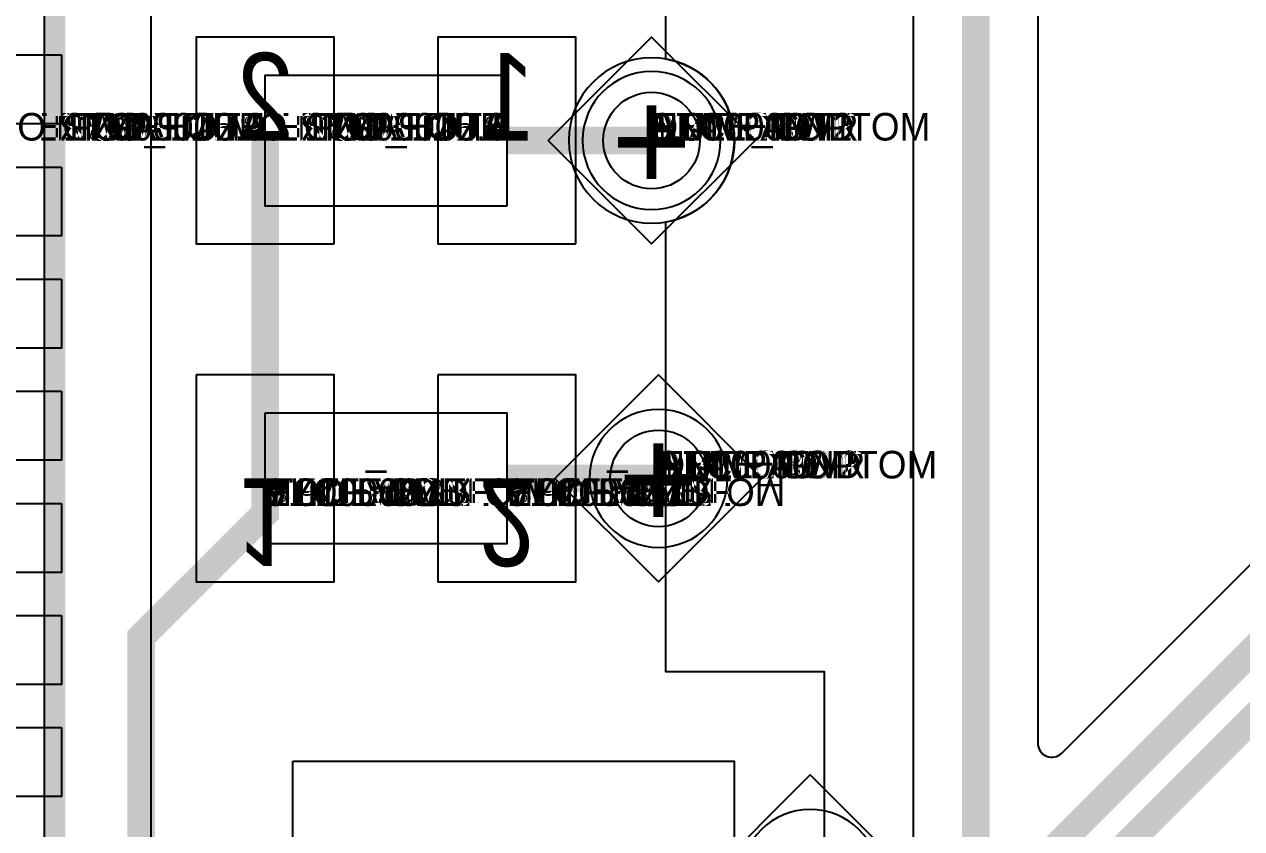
# Model space of a CAD drawing. Extents: x 0 to 323, y 0 to 320.
# Drawn here: x 11.25 to 20.08, y 78.46 to 84.29 of the extents above; entities that cross this region are included whole.
import ezdxf
from ezdxf.enums import TextEntityAlignment as Align

# ---------------------------------------------------------------- set-up
doc = ezdxf.new("R2010")
doc.units = 0
doc.header["$MEASUREMENT"] = 0
doc.layers.get('0').update_dxf_attribs({"linetype": 'CONTINUOUS'})
for name, color, linetype in [('CDN_FIGURES', 7, 'CONTINUOUS'), ('ETCH_BOTTOM', 7, 'CONTINUOUS'), ('ETCH_GND', 3, 'CONTINUOUS'), ('ETCH_INT1', 4, 'CONTINUOUS'), ('ETCH_INT2', 5, 'CONTINUOUS'), ('ETCH_PWR', 6, 'CONTINUOUS'), ('ETCH_TOP', 2, 'CONTINUOUS'), ('MANUFACTURING_NCLEGEND-1-6', 8, 'CONTINUOUS'), ('PACKAGE_GEOMETRY_ASSEMBLY_TOP', 11, 'CONTINUOUS'), ('PACKAGE_GEOMETRY_PIN_NUMBER', 9, 'CONTINUOUS')]:
    doc.layers.add(name, color=color, linetype=linetype)

# ---------------------------------------------------------------- blocks, each defined once
blk = doc.blocks.new('PAD_INFO')
for tag in ['SHAPE_TYPE', 'PAD_HEIGHT', 'PAD_LAYER', 'PAD_TYPE', 'PAD_WIDTH']:
    blk.add_attdef(tag, (0, 0), '', height=0.2)
at = {"flags": 2}
blk.add_attdef('CDN_TYPE', (0, 0), '', height=0.2, dxfattribs=at)
blk = doc.blocks.new('DRILL_INFO')
at = {"flags": 2}
blk.add_attdef('CDN_TYPE', (0, 0), '', height=0.2, dxfattribs=at)
for tag in ['FSHAPE', 'FCHAR', 'DRILL_HEIGHT', 'DIAMETER', 'PLATED', 'DRILL_WIDTH']:
    blk.add_attdef(tag, (0, 0), '', height=0.2)
blk = doc.blocks.new('VIA0700X0300')
at = {"layer": 'ETCH_BOTTOM'}
blk.add_circle((0, 0), 0.35, dxfattribs=at)
at = {"layer": 'ETCH_GND'}
blk.add_circle((0, 0), 0.35, dxfattribs=at)
at = {"layer": 'ETCH_INT1'}
blk.add_circle((0, 0), 0.35, dxfattribs=at)
at = {"layer": 'ETCH_INT2'}
blk.add_circle((0, 0), 0.35, dxfattribs=at)
at = {"layer": 'ETCH_PWR'}
blk.add_circle((0, 0), 0.35, dxfattribs=at)
at = {"layer": 'ETCH_TOP'}
blk.add_circle((0, 0), 0.35, dxfattribs=at)
ref = blk.add_blockref('PAD_INFO', (0, 0))
ref.add_attrib('PAD_LAYER', 'ETCH_TOP', (0, 0), dxfattribs={"height": 0.2})
ref.add_attrib('SHAPE_TYPE', 'NULL', (0, 0), dxfattribs={"height": 0.2})
ref.add_attrib('PAD_TYPE', 'ANTIPAD', (0, 0), dxfattribs={"height": 0.2})
ref.add_attrib('PAD_WIDTH', '0.000000', (0, 0), dxfattribs={"height": 0.2})
ref.add_attrib('PAD_HEIGHT', '0.000000', (0, 0), dxfattribs={"height": 0.2})
ref = blk.add_blockref('PAD_INFO', (0, 0))
ref.add_attrib('PAD_LAYER', 'ETCH_GND', (0, 0), dxfattribs={"height": 0.2})
ref.add_attrib('SHAPE_TYPE', 'NULL', (0, 0), dxfattribs={"height": 0.2})
ref.add_attrib('PAD_TYPE', 'ANTIPAD', (0, 0), dxfattribs={"height": 0.2})
ref.add_attrib('PAD_WIDTH', '0.000000', (0, 0), dxfattribs={"height": 0.2})
ref.add_attrib('PAD_HEIGHT', '0.000000', (0, 0), dxfattribs={"height": 0.2})
ref = blk.add_blockref('PAD_INFO', (0, 0))
ref.add_attrib('PAD_LAYER', 'ETCH_INT1', (0, 0), dxfattribs={"height": 0.2})
ref.add_attrib('SHAPE_TYPE', 'NULL', (0, 0), dxfattribs={"height": 0.2})
ref.add_attrib('PAD_TYPE', 'ANTIPAD', (0, 0), dxfattribs={"height": 0.2})
ref.add_attrib('PAD_WIDTH', '0.000000', (0, 0), dxfattribs={"height": 0.2})
ref.add_attrib('PAD_HEIGHT', '0.000000', (0, 0), dxfattribs={"height": 0.2})
ref = blk.add_blockref('PAD_INFO', (0, 0))
ref.add_attrib('PAD_LAYER', 'ETCH_INT2', (0, 0), dxfattribs={"height": 0.2})
ref.add_attrib('SHAPE_TYPE', 'NULL', (0, 0), dxfattribs={"height": 0.2})
ref.add_attrib('PAD_TYPE', 'ANTIPAD', (0, 0), dxfattribs={"height": 0.2})
ref.add_attrib('PAD_WIDTH', '0.000000', (0, 0), dxfattribs={"height": 0.2})
ref.add_attrib('PAD_HEIGHT', '0.000000', (0, 0), dxfattribs={"height": 0.2})
ref = blk.add_blockref('PAD_INFO', (0, 0))
ref.add_attrib('PAD_LAYER', 'ETCH_PWR', (0, 0), dxfattribs={"height": 0.2})
ref.add_attrib('SHAPE_TYPE', 'NULL', (0, 0), dxfattribs={"height": 0.2})
ref.add_attrib('PAD_TYPE', 'ANTIPAD', (0, 0), dxfattribs={"height": 0.2})
ref.add_attrib('PAD_WIDTH', '0.000000', (0, 0), dxfattribs={"height": 0.2})
ref.add_attrib('PAD_HEIGHT', '0.000000', (0, 0), dxfattribs={"height": 0.2})
ref = blk.add_blockref('PAD_INFO', (0, 0))
ref.add_attrib('PAD_LAYER', 'ETCH_BOTTOM', (0, 0), dxfattribs={"height": 0.2})
ref.add_attrib('SHAPE_TYPE', 'NULL', (0, 0), dxfattribs={"height": 0.2})
ref.add_attrib('PAD_TYPE', 'ANTIPAD', (0, 0), dxfattribs={"height": 0.2})
ref.add_attrib('PAD_WIDTH', '0.000000', (0, 0), dxfattribs={"height": 0.2})
ref.add_attrib('PAD_HEIGHT', '0.000000', (0, 0), dxfattribs={"height": 0.2})
ref = blk.add_blockref('PAD_INFO', (0, 0))
ref.add_attrib('PAD_LAYER', 'ETCH_TOP', (0, 0), dxfattribs={"height": 0.2})
ref.add_attrib('SHAPE_TYPE', 'NULL', (0, 0), dxfattribs={"height": 0.2})
ref.add_attrib('PAD_TYPE', 'THERMAL', (0, 0), dxfattribs={"height": 0.2})
ref.add_attrib('PAD_WIDTH', '0.000000', (0, 0), dxfattribs={"height": 0.2})
ref.add_attrib('PAD_HEIGHT', '0.000000', (0, 0), dxfattribs={"height": 0.2})
ref = blk.add_blockref('PAD_INFO', (0, 0))
ref.add_attrib('PAD_LAYER', 'ETCH_GND', (0, 0), dxfattribs={"height": 0.2})
ref.add_attrib('SHAPE_TYPE', 'NULL', (0, 0), dxfattribs={"height": 0.2})
ref.add_attrib('PAD_TYPE', 'THERMAL', (0, 0), dxfattribs={"height": 0.2})
ref.add_attrib('PAD_WIDTH', '0.000000', (0, 0), dxfattribs={"height": 0.2})
ref.add_attrib('PAD_HEIGHT', '0.000000', (0, 0), dxfattribs={"height": 0.2})
ref = blk.add_blockref('PAD_INFO', (0, 0))
ref.add_attrib('PAD_LAYER', 'ETCH_INT1', (0, 0), dxfattribs={"height": 0.2})
ref.add_attrib('SHAPE_TYPE', 'NULL', (0, 0), dxfattribs={"height": 0.2})
ref.add_attrib('PAD_TYPE', 'THERMAL', (0, 0), dxfattribs={"height": 0.2})
ref.add_attrib('PAD_WIDTH', '0.000000', (0, 0), dxfattribs={"height": 0.2})
ref.add_attrib('PAD_HEIGHT', '0.000000', (0, 0), dxfattribs={"height": 0.2})
ref = blk.add_blockref('PAD_INFO', (0, 0))
ref.add_attrib('PAD_LAYER', 'ETCH_INT2', (0, 0), dxfattribs={"height": 0.2})
ref.add_attrib('SHAPE_TYPE', 'NULL', (0, 0), dxfattribs={"height": 0.2})
ref.add_attrib('PAD_TYPE', 'THERMAL', (0, 0), dxfattribs={"height": 0.2})
ref.add_attrib('PAD_WIDTH', '0.000000', (0, 0), dxfattribs={"height": 0.2})
ref.add_attrib('PAD_HEIGHT', '0.000000', (0, 0), dxfattribs={"height": 0.2})
ref = blk.add_blockref('PAD_INFO', (0, 0))
ref.add_attrib('PAD_LAYER', 'ETCH_PWR', (0, 0), dxfattribs={"height": 0.2})
ref.add_attrib('SHAPE_TYPE', 'NULL', (0, 0), dxfattribs={"height": 0.2})
ref.add_attrib('PAD_TYPE', 'THERMAL', (0, 0), dxfattribs={"height": 0.2})
ref.add_attrib('PAD_WIDTH', '0.000000', (0, 0), dxfattribs={"height": 0.2})
ref.add_attrib('PAD_HEIGHT', '0.000000', (0, 0), dxfattribs={"height": 0.2})
ref = blk.add_blockref('PAD_INFO', (0, 0))
ref.add_attrib('PAD_LAYER', 'ETCH_BOTTOM', (0, 0), dxfattribs={"height": 0.2})
ref.add_attrib('SHAPE_TYPE', 'NULL', (0, 0), dxfattribs={"height": 0.2})
ref.add_attrib('PAD_TYPE', 'THERMAL', (0, 0), dxfattribs={"height": 0.2})
ref.add_attrib('PAD_WIDTH', '0.000000', (0, 0), dxfattribs={"height": 0.2})
ref.add_attrib('PAD_HEIGHT', '0.000000', (0, 0), dxfattribs={"height": 0.2})
ref = blk.add_blockref('PAD_INFO', (0, 0))
ref.add_attrib('PAD_LAYER', 'ETCH_TOP', (0, 0), dxfattribs={"height": 0.2})
ref.add_attrib('SHAPE_TYPE', 'CIRCLE', (0, 0), dxfattribs={"height": 0.2})
ref.add_attrib('PAD_TYPE', 'REGULAR', (0, 0), dxfattribs={"height": 0.2})
ref.add_attrib('PAD_WIDTH', '0.700000', (0, 0), dxfattribs={"height": 0.2})
ref.add_attrib('PAD_HEIGHT', '0.700000', (0, 0), dxfattribs={"height": 0.2})
ref = blk.add_blockref('PAD_INFO', (0, 0))
ref.add_attrib('PAD_LAYER', 'ETCH_GND', (0, 0), dxfattribs={"height": 0.2})
ref.add_attrib('SHAPE_TYPE', 'CIRCLE', (0, 0), dxfattribs={"height": 0.2})
ref.add_attrib('PAD_TYPE', 'REGULAR', (0, 0), dxfattribs={"height": 0.2})
ref.add_attrib('PAD_WIDTH', '0.700000', (0, 0), dxfattribs={"height": 0.2})
ref.add_attrib('PAD_HEIGHT', '0.700000', (0, 0), dxfattribs={"height": 0.2})
ref = blk.add_blockref('PAD_INFO', (0, 0))
ref.add_attrib('PAD_LAYER', 'ETCH_INT1', (0, 0), dxfattribs={"height": 0.2})
ref.add_attrib('SHAPE_TYPE', 'CIRCLE', (0, 0), dxfattribs={"height": 0.2})
ref.add_attrib('PAD_TYPE', 'REGULAR', (0, 0), dxfattribs={"height": 0.2})
ref.add_attrib('PAD_WIDTH', '0.700000', (0, 0), dxfattribs={"height": 0.2})
ref.add_attrib('PAD_HEIGHT', '0.700000', (0, 0), dxfattribs={"height": 0.2})
ref = blk.add_blockref('PAD_INFO', (0, 0))
ref.add_attrib('PAD_LAYER', 'ETCH_INT2', (0, 0), dxfattribs={"height": 0.2})
ref.add_attrib('SHAPE_TYPE', 'CIRCLE', (0, 0), dxfattribs={"height": 0.2})
ref.add_attrib('PAD_TYPE', 'REGULAR', (0, 0), dxfattribs={"height": 0.2})
ref.add_attrib('PAD_WIDTH', '0.700000', (0, 0), dxfattribs={"height": 0.2})
ref.add_attrib('PAD_HEIGHT', '0.700000', (0, 0), dxfattribs={"height": 0.2})
ref = blk.add_blockref('PAD_INFO', (0, 0))
ref.add_attrib('PAD_LAYER', 'ETCH_PWR', (0, 0), dxfattribs={"height": 0.2})
ref.add_attrib('SHAPE_TYPE', 'CIRCLE', (0, 0), dxfattribs={"height": 0.2})
ref.add_attrib('PAD_TYPE', 'REGULAR', (0, 0), dxfattribs={"height": 0.2})
ref.add_attrib('PAD_WIDTH', '0.700000', (0, 0), dxfattribs={"height": 0.2})
ref.add_attrib('PAD_HEIGHT', '0.700000', (0, 0), dxfattribs={"height": 0.2})
ref = blk.add_blockref('PAD_INFO', (0, 0))
ref.add_attrib('PAD_LAYER', 'ETCH_BOTTOM', (0, 0), dxfattribs={"height": 0.2})
ref.add_attrib('SHAPE_TYPE', 'CIRCLE', (0, 0), dxfattribs={"height": 0.2})
ref.add_attrib('PAD_TYPE', 'REGULAR', (0, 0), dxfattribs={"height": 0.2})
ref.add_attrib('PAD_WIDTH', '0.700000', (0, 0), dxfattribs={"height": 0.2})
ref.add_attrib('PAD_HEIGHT', '0.700000', (0, 0), dxfattribs={"height": 0.2})
ref = blk.add_blockref('DRILL_INFO', (0, 0))
ref.add_attrib('DIAMETER', '0.300000', (0, 0), dxfattribs={"height": 0.2})
ref.add_attrib('PLATED', 'PLATED', (0, 0), dxfattribs={"height": 0.2})
ref.add_attrib('FSHAPE', 'DIAMOND', (0, 0), dxfattribs={"height": 0.2})
ref.add_attrib('FCHAR', '+', (0, 0), dxfattribs={"height": 0.2})
ref.add_attrib('DRILL_WIDTH', '1.500000', (0, 0), dxfattribs={"height": 0.2})
ref.add_attrib('DRILL_HEIGHT', '1.500000', (0, 0), dxfattribs={"height": 0.2})
for tag in ['CDN_TYPE', 'PIN']:
    blk.add_attdef(tag, (0, 0), '', height=0.2)
at = {"flags": 2}
for tag in ['PSTKNAME', 'BBV']:
    blk.add_attdef(tag, (0, 0), '', height=0.2, dxfattribs=at)
blk = doc.blocks.new('FIGURE_DIAMOND')
at = {"layer": 'CDN_FIGURES'}
blk.add_lwpolyline([(-0.5, 0), (0, 0.5), (0.5, 0), (0, -0.5)], close=True, dxfattribs=at)
blk = doc.blocks.new('RC1750X0500TS')
at = {"layer": 'ETCH_TOP'}
blk.add_lwpolyline([(-0.875, -0.25), (-0.875, 0.25), (0.875, 0.25), (0.875, -0.25)], close=True, dxfattribs=at)
for tag in ['CDN_TYPE', 'PIN']:
    blk.add_attdef(tag, (0, 0), '', height=0.2)
at = {"flags": 2}
for tag in ['PSTKNAME', 'BBV']:
    blk.add_attdef(tag, (0, 0), '', height=0.2, dxfattribs=at)
blk = doc.blocks.new('F613')
at = {"layer": 'PACKAGE_GEOMETRY_ASSEMBLY_TOP'}
blk.add_lwpolyline([(0.75, -13.098), (14.75, -13.098), (14.75, 0.903), (0.75, 0.903)], close=True, dxfattribs=at)
at = {"layer": 'ETCH_TOP', "rotation": 90}
for p in [(12.221, 1.653), (11.408, 1.653), (10.595, 1.653), (9.782, 1.653), (8.969, 1.653), (8.156, 1.653), (7.343, 1.653)]:
    blk.add_blockref('RC1750X0500TS', p, dxfattribs=at)
at = {"flags": 2}
for tag in ['SYMBOL_TYPE', 'CDN_TYPE', 'REFDES']:
    blk.add_attdef(tag, (0, 0), '', height=0.2, dxfattribs=at)
blk = doc.blocks.new('RC1700X3200TS_C')
at = {"layer": 'ETCH_TOP'}
blk.add_lwpolyline([(-0.85, 1.6), (-0.85, -1.6), (0.85, -1.6), (0.85, 1.1), (0.35, 1.6)], close=True, dxfattribs=at)
ref = blk.add_blockref('PAD_INFO', (0, 0))
ref.add_attrib('PAD_LAYER', 'ETCH_TOP', (0, 0), dxfattribs={"height": 0.2})
ref.add_attrib('SHAPE_TYPE', 'NULL', (0, 0), dxfattribs={"height": 0.2})
ref.add_attrib('PAD_TYPE', 'ANTIPAD', (0, 0), dxfattribs={"height": 0.2})
ref.add_attrib('PAD_WIDTH', '0.000000', (0, 0), dxfattribs={"height": 0.2})
ref.add_attrib('PAD_HEIGHT', '0.000000', (0, 0), dxfattribs={"height": 0.2})
ref = blk.add_blockref('PAD_INFO', (0, 0))
ref.add_attrib('PAD_LAYER', 'ETCH_GND', (0, 0), dxfattribs={"height": 0.2})
ref.add_attrib('SHAPE_TYPE', 'NULL', (0, 0), dxfattribs={"height": 0.2})
ref.add_attrib('PAD_TYPE', 'ANTIPAD', (0, 0), dxfattribs={"height": 0.2})
ref.add_attrib('PAD_WIDTH', '0.000000', (0, 0), dxfattribs={"height": 0.2})
ref.add_attrib('PAD_HEIGHT', '0.000000', (0, 0), dxfattribs={"height": 0.2})
ref = blk.add_blockref('PAD_INFO', (0, 0))
ref.add_attrib('PAD_LAYER', 'ETCH_INT1', (0, 0), dxfattribs={"height": 0.2})
ref.add_attrib('SHAPE_TYPE', 'NULL', (0, 0), dxfattribs={"height": 0.2})
ref.add_attrib('PAD_TYPE', 'ANTIPAD', (0, 0), dxfattribs={"height": 0.2})
ref.add_attrib('PAD_WIDTH', '0.000000', (0, 0), dxfattribs={"height": 0.2})
ref.add_attrib('PAD_HEIGHT', '0.000000', (0, 0), dxfattribs={"height": 0.2})
ref = blk.add_blockref('PAD_INFO', (0, 0))
ref.add_attrib('PAD_LAYER', 'ETCH_INT2', (0, 0), dxfattribs={"height": 0.2})
ref.add_attrib('SHAPE_TYPE', 'NULL', (0, 0), dxfattribs={"height": 0.2})
ref.add_attrib('PAD_TYPE', 'ANTIPAD', (0, 0), dxfattribs={"height": 0.2})
ref.add_attrib('PAD_WIDTH', '0.000000', (0, 0), dxfattribs={"height": 0.2})
ref.add_attrib('PAD_HEIGHT', '0.000000', (0, 0), dxfattribs={"height": 0.2})
ref = blk.add_blockref('PAD_INFO', (0, 0))
ref.add_attrib('PAD_LAYER', 'ETCH_PWR', (0, 0), dxfattribs={"height": 0.2})
ref.add_attrib('SHAPE_TYPE', 'NULL', (0, 0), dxfattribs={"height": 0.2})
ref.add_attrib('PAD_TYPE', 'ANTIPAD', (0, 0), dxfattribs={"height": 0.2})
ref.add_attrib('PAD_WIDTH', '0.000000', (0, 0), dxfattribs={"height": 0.2})
ref.add_attrib('PAD_HEIGHT', '0.000000', (0, 0), dxfattribs={"height": 0.2})
ref = blk.add_blockref('PAD_INFO', (0, 0))
ref.add_attrib('PAD_LAYER', 'ETCH_BOTTOM', (0, 0), dxfattribs={"height": 0.2})
ref.add_attrib('SHAPE_TYPE', 'NULL', (0, 0), dxfattribs={"height": 0.2})
ref.add_attrib('PAD_TYPE', 'ANTIPAD', (0, 0), dxfattribs={"height": 0.2})
ref.add_attrib('PAD_WIDTH', '0.000000', (0, 0), dxfattribs={"height": 0.2})
ref.add_attrib('PAD_HEIGHT', '0.000000', (0, 0), dxfattribs={"height": 0.2})
ref = blk.add_blockref('PAD_INFO', (0, 0))
ref.add_attrib('PAD_LAYER', 'ETCH_TOP', (0, 0), dxfattribs={"height": 0.2})
ref.add_attrib('SHAPE_TYPE', 'NULL', (0, 0), dxfattribs={"height": 0.2})
ref.add_attrib('PAD_TYPE', 'THERMAL', (0, 0), dxfattribs={"height": 0.2})
ref.add_attrib('PAD_WIDTH', '0.000000', (0, 0), dxfattribs={"height": 0.2})
ref.add_attrib('PAD_HEIGHT', '0.000000', (0, 0), dxfattribs={"height": 0.2})
ref = blk.add_blockref('PAD_INFO', (0, 0))
ref.add_attrib('PAD_LAYER', 'ETCH_GND', (0, 0), dxfattribs={"height": 0.2})
ref.add_attrib('SHAPE_TYPE', 'NULL', (0, 0), dxfattribs={"height": 0.2})
ref.add_attrib('PAD_TYPE', 'THERMAL', (0, 0), dxfattribs={"height": 0.2})
ref.add_attrib('PAD_WIDTH', '0.000000', (0, 0), dxfattribs={"height": 0.2})
ref.add_attrib('PAD_HEIGHT', '0.000000', (0, 0), dxfattribs={"height": 0.2})
ref = blk.add_blockref('PAD_INFO', (0, 0))
ref.add_attrib('PAD_LAYER', 'ETCH_INT1', (0, 0), dxfattribs={"height": 0.2})
ref.add_attrib('SHAPE_TYPE', 'NULL', (0, 0), dxfattribs={"height": 0.2})
ref.add_attrib('PAD_TYPE', 'THERMAL', (0, 0), dxfattribs={"height": 0.2})
ref.add_attrib('PAD_WIDTH', '0.000000', (0, 0), dxfattribs={"height": 0.2})
ref.add_attrib('PAD_HEIGHT', '0.000000', (0, 0), dxfattribs={"height": 0.2})
ref = blk.add_blockref('PAD_INFO', (0, 0))
ref.add_attrib('PAD_LAYER', 'ETCH_INT2', (0, 0), dxfattribs={"height": 0.2})
ref.add_attrib('SHAPE_TYPE', 'NULL', (0, 0), dxfattribs={"height": 0.2})
ref.add_attrib('PAD_TYPE', 'THERMAL', (0, 0), dxfattribs={"height": 0.2})
ref.add_attrib('PAD_WIDTH', '0.000000', (0, 0), dxfattribs={"height": 0.2})
ref.add_attrib('PAD_HEIGHT', '0.000000', (0, 0), dxfattribs={"height": 0.2})
ref = blk.add_blockref('PAD_INFO', (0, 0))
ref.add_attrib('PAD_LAYER', 'ETCH_PWR', (0, 0), dxfattribs={"height": 0.2})
ref.add_attrib('SHAPE_TYPE', 'NULL', (0, 0), dxfattribs={"height": 0.2})
ref.add_attrib('PAD_TYPE', 'THERMAL', (0, 0), dxfattribs={"height": 0.2})
ref.add_attrib('PAD_WIDTH', '0.000000', (0, 0), dxfattribs={"height": 0.2})
ref.add_attrib('PAD_HEIGHT', '0.000000', (0, 0), dxfattribs={"height": 0.2})
ref = blk.add_blockref('PAD_INFO', (0, 0))
ref.add_attrib('PAD_LAYER', 'ETCH_BOTTOM', (0, 0), dxfattribs={"height": 0.2})
ref.add_attrib('SHAPE_TYPE', 'NULL', (0, 0), dxfattribs={"height": 0.2})
ref.add_attrib('PAD_TYPE', 'THERMAL', (0, 0), dxfattribs={"height": 0.2})
ref.add_attrib('PAD_WIDTH', '0.000000', (0, 0), dxfattribs={"height": 0.2})
ref.add_attrib('PAD_HEIGHT', '0.000000', (0, 0), dxfattribs={"height": 0.2})
ref = blk.add_blockref('PAD_INFO', (0, 0))
ref.add_attrib('PAD_LAYER', 'ETCH_TOP', (0, 0), dxfattribs={"height": 0.2})
ref.add_attrib('SHAPE_TYPE', 'SHAPE', (0, 0), dxfattribs={"height": 0.2})
ref.add_attrib('PAD_TYPE', 'REGULAR', (0, 0), dxfattribs={"height": 0.2})
ref.add_attrib('PAD_WIDTH', '1.700000', (0, 0), dxfattribs={"height": 0.2})
ref.add_attrib('PAD_HEIGHT', '3.200000', (0, 0), dxfattribs={"height": 0.2})
ref = blk.add_blockref('PAD_INFO', (0, 0))
ref.add_attrib('PAD_LAYER', 'ETCH_GND', (0, 0), dxfattribs={"height": 0.2})
ref.add_attrib('SHAPE_TYPE', 'NULL', (0, 0), dxfattribs={"height": 0.2})
ref.add_attrib('PAD_TYPE', 'REGULAR', (0, 0), dxfattribs={"height": 0.2})
ref.add_attrib('PAD_WIDTH', '0.000000', (0, 0), dxfattribs={"height": 0.2})
ref.add_attrib('PAD_HEIGHT', '0.000000', (0, 0), dxfattribs={"height": 0.2})
ref = blk.add_blockref('PAD_INFO', (0, 0))
ref.add_attrib('PAD_LAYER', 'ETCH_INT1', (0, 0), dxfattribs={"height": 0.2})
ref.add_attrib('SHAPE_TYPE', 'NULL', (0, 0), dxfattribs={"height": 0.2})
ref.add_attrib('PAD_TYPE', 'REGULAR', (0, 0), dxfattribs={"height": 0.2})
ref.add_attrib('PAD_WIDTH', '0.000000', (0, 0), dxfattribs={"height": 0.2})
ref.add_attrib('PAD_HEIGHT', '0.000000', (0, 0), dxfattribs={"height": 0.2})
ref = blk.add_blockref('PAD_INFO', (0, 0))
ref.add_attrib('PAD_LAYER', 'ETCH_INT2', (0, 0), dxfattribs={"height": 0.2})
ref.add_attrib('SHAPE_TYPE', 'NULL', (0, 0), dxfattribs={"height": 0.2})
ref.add_attrib('PAD_TYPE', 'REGULAR', (0, 0), dxfattribs={"height": 0.2})
ref.add_attrib('PAD_WIDTH', '0.000000', (0, 0), dxfattribs={"height": 0.2})
ref.add_attrib('PAD_HEIGHT', '0.000000', (0, 0), dxfattribs={"height": 0.2})
ref = blk.add_blockref('PAD_INFO', (0, 0))
ref.add_attrib('PAD_LAYER', 'ETCH_PWR', (0, 0), dxfattribs={"height": 0.2})
ref.add_attrib('SHAPE_TYPE', 'NULL', (0, 0), dxfattribs={"height": 0.2})
ref.add_attrib('PAD_TYPE', 'REGULAR', (0, 0), dxfattribs={"height": 0.2})
ref.add_attrib('PAD_WIDTH', '0.000000', (0, 0), dxfattribs={"height": 0.2})
ref.add_attrib('PAD_HEIGHT', '0.000000', (0, 0), dxfattribs={"height": 0.2})
ref = blk.add_blockref('PAD_INFO', (0, 0))
ref.add_attrib('PAD_LAYER', 'ETCH_BOTTOM', (0, 0), dxfattribs={"height": 0.2})
ref.add_attrib('SHAPE_TYPE', 'NULL', (0, 0), dxfattribs={"height": 0.2})
ref.add_attrib('PAD_TYPE', 'REGULAR', (0, 0), dxfattribs={"height": 0.2})
ref.add_attrib('PAD_WIDTH', '0.000000', (0, 0), dxfattribs={"height": 0.2})
ref.add_attrib('PAD_HEIGHT', '0.000000', (0, 0), dxfattribs={"height": 0.2})
ref = blk.add_blockref('DRILL_INFO', (0, 0))
ref.add_attrib('DIAMETER', '0.000000', (0, 0), dxfattribs={"height": 0.2})
ref.add_attrib('PLATED', 'PLATED', (0, 0), dxfattribs={"height": 0.2})
ref.add_attrib('FSHAPE', 'NULL', (0, 0), dxfattribs={"height": 0.2})
ref.add_attrib('DRILL_WIDTH', '0.000000', (0, 0), dxfattribs={"height": 0.2})
ref.add_attrib('DRILL_HEIGHT', '0.000000', (0, 0), dxfattribs={"height": 0.2})
for tag in ['CDN_TYPE', 'PIN']:
    blk.add_attdef(tag, (0, 0), '', height=0.2)
at = {"flags": 2}
for tag in ['PSTKNAME', 'BBV']:
    blk.add_attdef(tag, (0, 0), '', height=0.2, dxfattribs=at)
blk = doc.blocks.new('F136')
at = {"layer": 'ETCH_TOP'}
ref = blk.add_blockref('RC1700X3200TS_C', (-3, 0), dxfattribs=at)
ref.add_attrib('CDN_TYPE', 'PIN', (0, 0), dxfattribs={"height": 0.2})
ref.add_attrib('PIN', '2', (0, 0), dxfattribs={"height": 0.2})
at = {"flags": 2}
for tag in ['SYMBOL_TYPE', 'CDN_TYPE', 'REFDES']:
    blk.add_attdef(tag, (0, 0), '', height=0.2, dxfattribs=at)
blk = doc.blocks.new('RC1000X1500TS')
at = {"layer": 'ETCH_TOP'}
blk.add_lwpolyline([(-0.5, -0.75), (-0.5, 0.75), (0.5, 0.75), (0.5, -0.75)], close=True, dxfattribs=at)
ref = blk.add_blockref('PAD_INFO', (0, 0))
ref.add_attrib('PAD_LAYER', 'ETCH_TOP', (0, 0), dxfattribs={"height": 0.2})
ref.add_attrib('SHAPE_TYPE', 'NULL', (0, 0), dxfattribs={"height": 0.2})
ref.add_attrib('PAD_TYPE', 'ANTIPAD', (0, 0), dxfattribs={"height": 0.2})
ref.add_attrib('PAD_WIDTH', '0.000000', (0, 0), dxfattribs={"height": 0.2})
ref.add_attrib('PAD_HEIGHT', '0.000000', (0, 0), dxfattribs={"height": 0.2})
ref = blk.add_blockref('PAD_INFO', (0, 0))
ref.add_attrib('PAD_LAYER', 'ETCH_GND', (0, 0), dxfattribs={"height": 0.2})
ref.add_attrib('SHAPE_TYPE', 'NULL', (0, 0), dxfattribs={"height": 0.2})
ref.add_attrib('PAD_TYPE', 'ANTIPAD', (0, 0), dxfattribs={"height": 0.2})
ref.add_attrib('PAD_WIDTH', '0.000000', (0, 0), dxfattribs={"height": 0.2})
ref.add_attrib('PAD_HEIGHT', '0.000000', (0, 0), dxfattribs={"height": 0.2})
ref = blk.add_blockref('PAD_INFO', (0, 0))
ref.add_attrib('PAD_LAYER', 'ETCH_INT1', (0, 0), dxfattribs={"height": 0.2})
ref.add_attrib('SHAPE_TYPE', 'NULL', (0, 0), dxfattribs={"height": 0.2})
ref.add_attrib('PAD_TYPE', 'ANTIPAD', (0, 0), dxfattribs={"height": 0.2})
ref.add_attrib('PAD_WIDTH', '0.000000', (0, 0), dxfattribs={"height": 0.2})
ref.add_attrib('PAD_HEIGHT', '0.000000', (0, 0), dxfattribs={"height": 0.2})
ref = blk.add_blockref('PAD_INFO', (0, 0))
ref.add_attrib('PAD_LAYER', 'ETCH_INT2', (0, 0), dxfattribs={"height": 0.2})
ref.add_attrib('SHAPE_TYPE', 'NULL', (0, 0), dxfattribs={"height": 0.2})
ref.add_attrib('PAD_TYPE', 'ANTIPAD', (0, 0), dxfattribs={"height": 0.2})
ref.add_attrib('PAD_WIDTH', '0.000000', (0, 0), dxfattribs={"height": 0.2})
ref.add_attrib('PAD_HEIGHT', '0.000000', (0, 0), dxfattribs={"height": 0.2})
ref = blk.add_blockref('PAD_INFO', (0, 0))
ref.add_attrib('PAD_LAYER', 'ETCH_PWR', (0, 0), dxfattribs={"height": 0.2})
ref.add_attrib('SHAPE_TYPE', 'NULL', (0, 0), dxfattribs={"height": 0.2})
ref.add_attrib('PAD_TYPE', 'ANTIPAD', (0, 0), dxfattribs={"height": 0.2})
ref.add_attrib('PAD_WIDTH', '0.000000', (0, 0), dxfattribs={"height": 0.2})
ref.add_attrib('PAD_HEIGHT', '0.000000', (0, 0), dxfattribs={"height": 0.2})
ref = blk.add_blockref('PAD_INFO', (0, 0))
ref.add_attrib('PAD_LAYER', 'ETCH_BOTTOM', (0, 0), dxfattribs={"height": 0.2})
ref.add_attrib('SHAPE_TYPE', 'NULL', (0, 0), dxfattribs={"height": 0.2})
ref.add_attrib('PAD_TYPE', 'ANTIPAD', (0, 0), dxfattribs={"height": 0.2})
ref.add_attrib('PAD_WIDTH', '0.000000', (0, 0), dxfattribs={"height": 0.2})
ref.add_attrib('PAD_HEIGHT', '0.000000', (0, 0), dxfattribs={"height": 0.2})
ref = blk.add_blockref('PAD_INFO', (0, 0))
ref.add_attrib('PAD_LAYER', 'ETCH_TOP', (0, 0), dxfattribs={"height": 0.2})
ref.add_attrib('SHAPE_TYPE', 'NULL', (0, 0), dxfattribs={"height": 0.2})
ref.add_attrib('PAD_TYPE', 'THERMAL', (0, 0), dxfattribs={"height": 0.2})
ref.add_attrib('PAD_WIDTH', '0.000000', (0, 0), dxfattribs={"height": 0.2})
ref.add_attrib('PAD_HEIGHT', '0.000000', (0, 0), dxfattribs={"height": 0.2})
ref = blk.add_blockref('PAD_INFO', (0, 0))
ref.add_attrib('PAD_LAYER', 'ETCH_GND', (0, 0), dxfattribs={"height": 0.2})
ref.add_attrib('SHAPE_TYPE', 'NULL', (0, 0), dxfattribs={"height": 0.2})
ref.add_attrib('PAD_TYPE', 'THERMAL', (0, 0), dxfattribs={"height": 0.2})
ref.add_attrib('PAD_WIDTH', '0.000000', (0, 0), dxfattribs={"height": 0.2})
ref.add_attrib('PAD_HEIGHT', '0.000000', (0, 0), dxfattribs={"height": 0.2})
ref = blk.add_blockref('PAD_INFO', (0, 0))
ref.add_attrib('PAD_LAYER', 'ETCH_INT1', (0, 0), dxfattribs={"height": 0.2})
ref.add_attrib('SHAPE_TYPE', 'NULL', (0, 0), dxfattribs={"height": 0.2})
ref.add_attrib('PAD_TYPE', 'THERMAL', (0, 0), dxfattribs={"height": 0.2})
ref.add_attrib('PAD_WIDTH', '0.000000', (0, 0), dxfattribs={"height": 0.2})
ref.add_attrib('PAD_HEIGHT', '0.000000', (0, 0), dxfattribs={"height": 0.2})
ref = blk.add_blockref('PAD_INFO', (0, 0))
ref.add_attrib('PAD_LAYER', 'ETCH_INT2', (0, 0), dxfattribs={"height": 0.2})
ref.add_attrib('SHAPE_TYPE', 'NULL', (0, 0), dxfattribs={"height": 0.2})
ref.add_attrib('PAD_TYPE', 'THERMAL', (0, 0), dxfattribs={"height": 0.2})
ref.add_attrib('PAD_WIDTH', '0.000000', (0, 0), dxfattribs={"height": 0.2})
ref.add_attrib('PAD_HEIGHT', '0.000000', (0, 0), dxfattribs={"height": 0.2})
ref = blk.add_blockref('PAD_INFO', (0, 0))
ref.add_attrib('PAD_LAYER', 'ETCH_PWR', (0, 0), dxfattribs={"height": 0.2})
ref.add_attrib('SHAPE_TYPE', 'NULL', (0, 0), dxfattribs={"height": 0.2})
ref.add_attrib('PAD_TYPE', 'THERMAL', (0, 0), dxfattribs={"height": 0.2})
ref.add_attrib('PAD_WIDTH', '0.000000', (0, 0), dxfattribs={"height": 0.2})
ref.add_attrib('PAD_HEIGHT', '0.000000', (0, 0), dxfattribs={"height": 0.2})
ref = blk.add_blockref('PAD_INFO', (0, 0))
ref.add_attrib('PAD_LAYER', 'ETCH_BOTTOM', (0, 0), dxfattribs={"height": 0.2})
ref.add_attrib('SHAPE_TYPE', 'NULL', (0, 0), dxfattribs={"height": 0.2})
ref.add_attrib('PAD_TYPE', 'THERMAL', (0, 0), dxfattribs={"height": 0.2})
ref.add_attrib('PAD_WIDTH', '0.000000', (0, 0), dxfattribs={"height": 0.2})
ref.add_attrib('PAD_HEIGHT', '0.000000', (0, 0), dxfattribs={"height": 0.2})
ref = blk.add_blockref('PAD_INFO', (0, 0))
ref.add_attrib('PAD_LAYER', 'ETCH_GND', (0, 0), dxfattribs={"height": 0.2})
ref.add_attrib('SHAPE_TYPE', 'NULL', (0, 0), dxfattribs={"height": 0.2})
ref.add_attrib('PAD_TYPE', 'REGULAR', (0, 0), dxfattribs={"height": 0.2})
ref.add_attrib('PAD_WIDTH', '0.000000', (0, 0), dxfattribs={"height": 0.2})
ref.add_attrib('PAD_HEIGHT', '0.000000', (0, 0), dxfattribs={"height": 0.2})
ref = blk.add_blockref('PAD_INFO', (0, 0))
ref.add_attrib('PAD_LAYER', 'ETCH_INT1', (0, 0), dxfattribs={"height": 0.2})
ref.add_attrib('SHAPE_TYPE', 'NULL', (0, 0), dxfattribs={"height": 0.2})
ref.add_attrib('PAD_TYPE', 'REGULAR', (0, 0), dxfattribs={"height": 0.2})
ref.add_attrib('PAD_WIDTH', '0.000000', (0, 0), dxfattribs={"height": 0.2})
ref.add_attrib('PAD_HEIGHT', '0.000000', (0, 0), dxfattribs={"height": 0.2})
ref = blk.add_blockref('PAD_INFO', (0, 0))
ref.add_attrib('PAD_LAYER', 'ETCH_INT2', (0, 0), dxfattribs={"height": 0.2})
ref.add_attrib('SHAPE_TYPE', 'NULL', (0, 0), dxfattribs={"height": 0.2})
ref.add_attrib('PAD_TYPE', 'REGULAR', (0, 0), dxfattribs={"height": 0.2})
ref.add_attrib('PAD_WIDTH', '0.000000', (0, 0), dxfattribs={"height": 0.2})
ref.add_attrib('PAD_HEIGHT', '0.000000', (0, 0), dxfattribs={"height": 0.2})
ref = blk.add_blockref('PAD_INFO', (0, 0))
ref.add_attrib('PAD_LAYER', 'ETCH_PWR', (0, 0), dxfattribs={"height": 0.2})
ref.add_attrib('SHAPE_TYPE', 'NULL', (0, 0), dxfattribs={"height": 0.2})
ref.add_attrib('PAD_TYPE', 'REGULAR', (0, 0), dxfattribs={"height": 0.2})
ref.add_attrib('PAD_WIDTH', '0.000000', (0, 0), dxfattribs={"height": 0.2})
ref.add_attrib('PAD_HEIGHT', '0.000000', (0, 0), dxfattribs={"height": 0.2})
ref = blk.add_blockref('PAD_INFO', (0, 0))
ref.add_attrib('PAD_LAYER', 'ETCH_BOTTOM', (0, 0), dxfattribs={"height": 0.2})
ref.add_attrib('SHAPE_TYPE', 'NULL', (0, 0), dxfattribs={"height": 0.2})
ref.add_attrib('PAD_TYPE', 'REGULAR', (0, 0), dxfattribs={"height": 0.2})
ref.add_attrib('PAD_WIDTH', '0.000000', (0, 0), dxfattribs={"height": 0.2})
ref.add_attrib('PAD_HEIGHT', '0.000000', (0, 0), dxfattribs={"height": 0.2})
ref = blk.add_blockref('DRILL_INFO', (0, 0))
ref.add_attrib('DIAMETER', '0.000000', (0, 0), dxfattribs={"height": 0.2})
ref.add_attrib('PLATED', 'PLATED', (0, 0), dxfattribs={"height": 0.2})
ref.add_attrib('FSHAPE', 'NULL', (0, 0), dxfattribs={"height": 0.2})
ref.add_attrib('DRILL_WIDTH', '0.000000', (0, 0), dxfattribs={"height": 0.2})
ref.add_attrib('DRILL_HEIGHT', '0.000000', (0, 0), dxfattribs={"height": 0.2})
ref = blk.add_blockref('PAD_INFO', (0, 0))
ref.add_attrib('PAD_LAYER', 'ETCH_TOP', (0, 0), dxfattribs={"height": 0.2})
ref.add_attrib('SHAPE_TYPE', 'RECTANGLE', (0, 0), dxfattribs={"height": 0.2})
ref.add_attrib('PAD_TYPE', 'REGULAR', (0, 0), dxfattribs={"height": 0.2})
ref.add_attrib('PAD_WIDTH', '1.000000', (0, 0), dxfattribs={"height": 0.2})
ref.add_attrib('PAD_HEIGHT', '1.500000', (0, 0), dxfattribs={"height": 0.2})
for tag in ['CDN_TYPE', 'PIN']:
    blk.add_attdef(tag, (0, 0), '', height=0.2)
at = {"flags": 2}
for tag in ['PSTKNAME', 'BBV']:
    blk.add_attdef(tag, (0, 0), '', height=0.2, dxfattribs=at)
blk = doc.blocks.new('F56')
at = {"layer": 'PACKAGE_GEOMETRY_ASSEMBLY_TOP'}
blk.add_lwpolyline([(0, -0.475), (1.75, -0.475), (1.75, 0.475), (0, 0.475)], close=True, dxfattribs=at)
at = {"layer": 'ETCH_TOP'}
ref = blk.add_blockref('RC1000X1500TS', (0, 0), dxfattribs=at)
ref.add_attrib('CDN_TYPE', 'PIN', (0, 0), dxfattribs={"height": 0.2})
ref.add_attrib('PIN', '1', (0, 0), dxfattribs={"height": 0.2})
ref = blk.add_blockref('RC1000X1500TS', (1.75, 0), dxfattribs=at)
ref.add_attrib('CDN_TYPE', 'PIN', (0, 0), dxfattribs={"height": 0.2})
ref.add_attrib('PIN', '2', (0, 0), dxfattribs={"height": 0.2})
at = {"flags": 2}
for tag in ['SYMBOL_TYPE', 'CDN_TYPE', 'REFDES']:
    blk.add_attdef(tag, (0, 0), '', height=0.2, dxfattribs=at)

msp = doc.modelspace()

# ---------------------------------------------------------------- linework, layer by layer
at = {"layer": 'ETCH_BOTTOM'}
for points, format in [([(13.113, 69.763, 0.15, 0.15, 0), (13.113, 71.937, 0.15, 0.15, 0), (11.475, 73.575, 0.15, 0.15, 0), (11.475, 103.4118, 0.15, 0.15, 0), (13.075, 105.0118, 0.15, 0.15, 0), (13.075, 105.175, 0.15, 0.15, 0), (19.9, 112, 0.15, 0.15, 0)], "xyseb"), ([(30.06, 112, 0.2, 0.2, 0), (30.06, 108.11, 0.2, 0.2, 0), (18.15, 96.2, 0.2, 0.2, 0), (18.15, 75.1, 0.2, 0.2, 0), (13.789, 70.739, 0.2, 0.2, 0), (13.789, 69.2674, 0.2, 0.2, 0), (13.926, 69.1304, 0.2, 0.2, 0), (13.926, 68.726, 0.2, 0.2, 0)], "xyseb"), ([(17.6999, 75.2864), (17.6999, 96.3864), (18.0824, 96.7689, 0.548879), (18.0453, 96.9359, -1.571356), (18.8141, 97.7047, 0.548879), (18.9811, 97.6676), (29.6099, 108.2964)], "xyb"), ([(11.9001, 103.2357), (11.9001, 84.8501), (15.9001, 84.8501), (15.9001, 84.043), (15.9391, 84.0338, -0.789727), (15.9391, 82.8662), (15.9001, 82.857), (15.9001, 79.6001), (17.0501, 79.6001), (17.0501, 74.8814, 0.668179)], "xyb"), ([(24.4546, 101.868), (18.6001, 96.0136), (18.6001, 79.08, 0.668179), (18.7732, 79.0083), (20.965, 81.2001), (27.3002, 81.2001, 0.434609), (27.4013, 81.3085, -0.424415), (27.9793, 81.9497), (27.9992, 81.9504), (32.2999, 86.2511)], "xyb"), ([(15.552, 68.748, 0.2, 0.2, 0), (14.8034, 68.748, 0.2, 0.2, 0), (14.139, 69.4124, 0.2, 0.2, 0), (14.139, 70.594, 0.2, 0.2, 0), (18.5, 74.955, 0.2, 0.2, 0), (18.5, 78.0986, 0.2, 0.2, 0), (21.1514, 80.75, 0.2, 0.2, 0), (28.2486, 80.75, 0.2, 0.2, 0), (33.05, 85.5514, 0.2, 0.2, 0), (33.05, 86.6436, 0.2, 0.2, 0), (35.6564, 89.25, 0.2, 0.2, 0), (67.1, 89.25, 0.2, 0.2, 0), (72.92, 95.07, 0.2, 0.2, 0), (84.27, 95.07, 0.2, 0.2, 0), (86.75, 97.55, 0.2, 0.2, 0)], "xyseb"), ([(106.45, 94.2, 0.2, 0.2, 0), (100.9, 88.65, 0.2, 0.2, 0), (100.9, 88.5514, 0.2, 0.2, 0), (100.5486, 88.2, 0.2, 0.2, 0), (98.6986, 88.2, 0.2, 0.2, 0), (97.6486, 87.15, 0.2, 0.2, 0), (94.6514, 87.15, 0.2, 0.2, 0), (94.1514, 87.65, 0.2, 0.2, 0), (54.8986, 87.65, 0.2, 0.2, 0), (54.7986, 87.55, 0.2, 0.2, 0), (34.4514, 87.55, 0.2, 0.2, 0), (33.4, 86.4986, 0.2, 0.2, 0), (33.4, 85.4064, 0.2, 0.2, 0), (28.3936, 80.4, 0.2, 0.2, 0), (21.2964, 80.4, 0.2, 0.2, 0), (18.85, 77.9536, 0.2, 0.2, 0), (18.85, 74.81, 0.2, 0.2, 0), (14.739, 70.699, 0.2, 0.2, 0), (14.739, 69.661, 0.2, 0.2, 0)], "xyseb"), ([(13, 83.45, 0.2, 0.2, 0), (13, 81, 0.2, 0.2, 0)], "xyseb"), ([(14.75, 83.45, 0.2, 0.2, 0), (15.8, 83.45, 0.2, 0.2, 0)], "xyseb"), ([(12.1, 77.35, 0.2, 0.2, 0), (12.1, 79.85, 0.2, 0.2, 0), (13, 80.75, 0.2, 0.2, 0), (13, 81, 0.2, 0.2, 0)], "xyseb"), ([(14.75, 81, 0.2, 0.2, 0), (15.85, 81, 0.2, 0.2, 0)], "xyseb")]:
    msp.add_lwpolyline(points, format=format, dxfattribs=at)
at = {"layer": 'ETCH_GND'}
msp.add_lwpolyline([(16.3001, 83.45, 1), (15.2999, 83.45, 1)], format="xyb", close=True, dxfattribs=at)
at = {"layer": 'ETCH_INT1'}
msp.add_lwpolyline([(16.4001, 83.45, 1), (15.1999, 83.45, 1)], format="xyb", close=True, dxfattribs=at)
at = {"layer": 'ETCH_INT2'}
msp.add_lwpolyline([(16.3001, 83.45, 1), (15.2999, 83.45, 1)], format="xyb", close=True, dxfattribs=at)
at = {"layer": 'ETCH_PWR'}
for points in [[(16.3501, 81, 1), (15.3499, 81, 1)], [(17.4501, 78.1, 1), (16.4499, 78.1, 1)]]:
    msp.add_lwpolyline(points, format="xyb", close=True, dxfattribs=at)
at = {"layer": 'ETCH_TOP'}
for points in [[(12.1721, 73.1251), (12.1721, 75.2035), (12.2115, 75.2125, 0.474403), (12.5554, 75.9066, -0.546135), (12.6481, 76.0499, 0.987282), (12.6647, 77.0499, -0.507309), (12.572, 77.1847, 0.447415), (12.2115, 77.8375), (12.1721, 77.8465), (12.1721, 85.5749), (23.895, 85.5749, -0.668179), (23.9667, 85.4018), (22.8499, 84.285), (22.8499, 77.687), (24.6219, 75.915), (24.6219, 73.1251)], [(15.8, 83.9501, 1), (15.8, 82.9499, 1)]]:
    msp.add_lwpolyline(points, format="xyb", close=True, dxfattribs=at)

# ---------------------------------------------------------------- block references
at = {"rotation": 90}
msp.add_blockref('F613', (12.3, 71.6), dxfattribs=at)
at = {"xscale": -1}
msp.add_blockref('F56', (14.75, 83.45), dxfattribs=at)
for name, p, rotation in [('F56', (13, 81), 180), ('F136', (14.8, 75.1), 90)]:
    msp.add_blockref(name, p, dxfattribs=dict(at, rotation=rotation))
at = {"layer": 'ETCH_TOP'}
for p in [(15.8, 83.45), (15.85, 81)]:
    msp.add_blockref('VIA0700X0300', p, dxfattribs=at)
at = {"layer": 'MANUFACTURING_NCLEGEND-1-6', "xscale": 1.5, "yscale": 1.5}
for p in [(15.8, 83.45), (15.85, 81), (16.95, 78.1)]:
    msp.add_blockref('FIGURE_DIAMOND', p, dxfattribs=at)

# ---------------------------------------------------------------- texts
at = {"layer": 'MANUFACTURING_NCLEGEND-1-6'}
for p in [(15.8, 83.45), (15.85, 81)]:
    msp.add_text('+', height=0.75, dxfattribs=at).set_placement(p, align=Align.MIDDLE_CENTER)
at = {"layer": 'PACKAGE_GEOMETRY_PIN_NUMBER', "text_generation_flag": 2, "width": 0.88}
for s, p in [('2', (13, 83.45)), ('1', (14.75, 83.45))]:
    msp.add_text(s, height=0.635, dxfattribs=at).set_placement(p, align=Align.CENTER)
for s, p in [('1', (13, 81)), ('2', (14.75, 81))]:
    msp.add_text(s, height=0.635, rotation=180, dxfattribs=at).set_placement(p, align=Align.CENTER)

doc.saveas('drawing.dxf')
